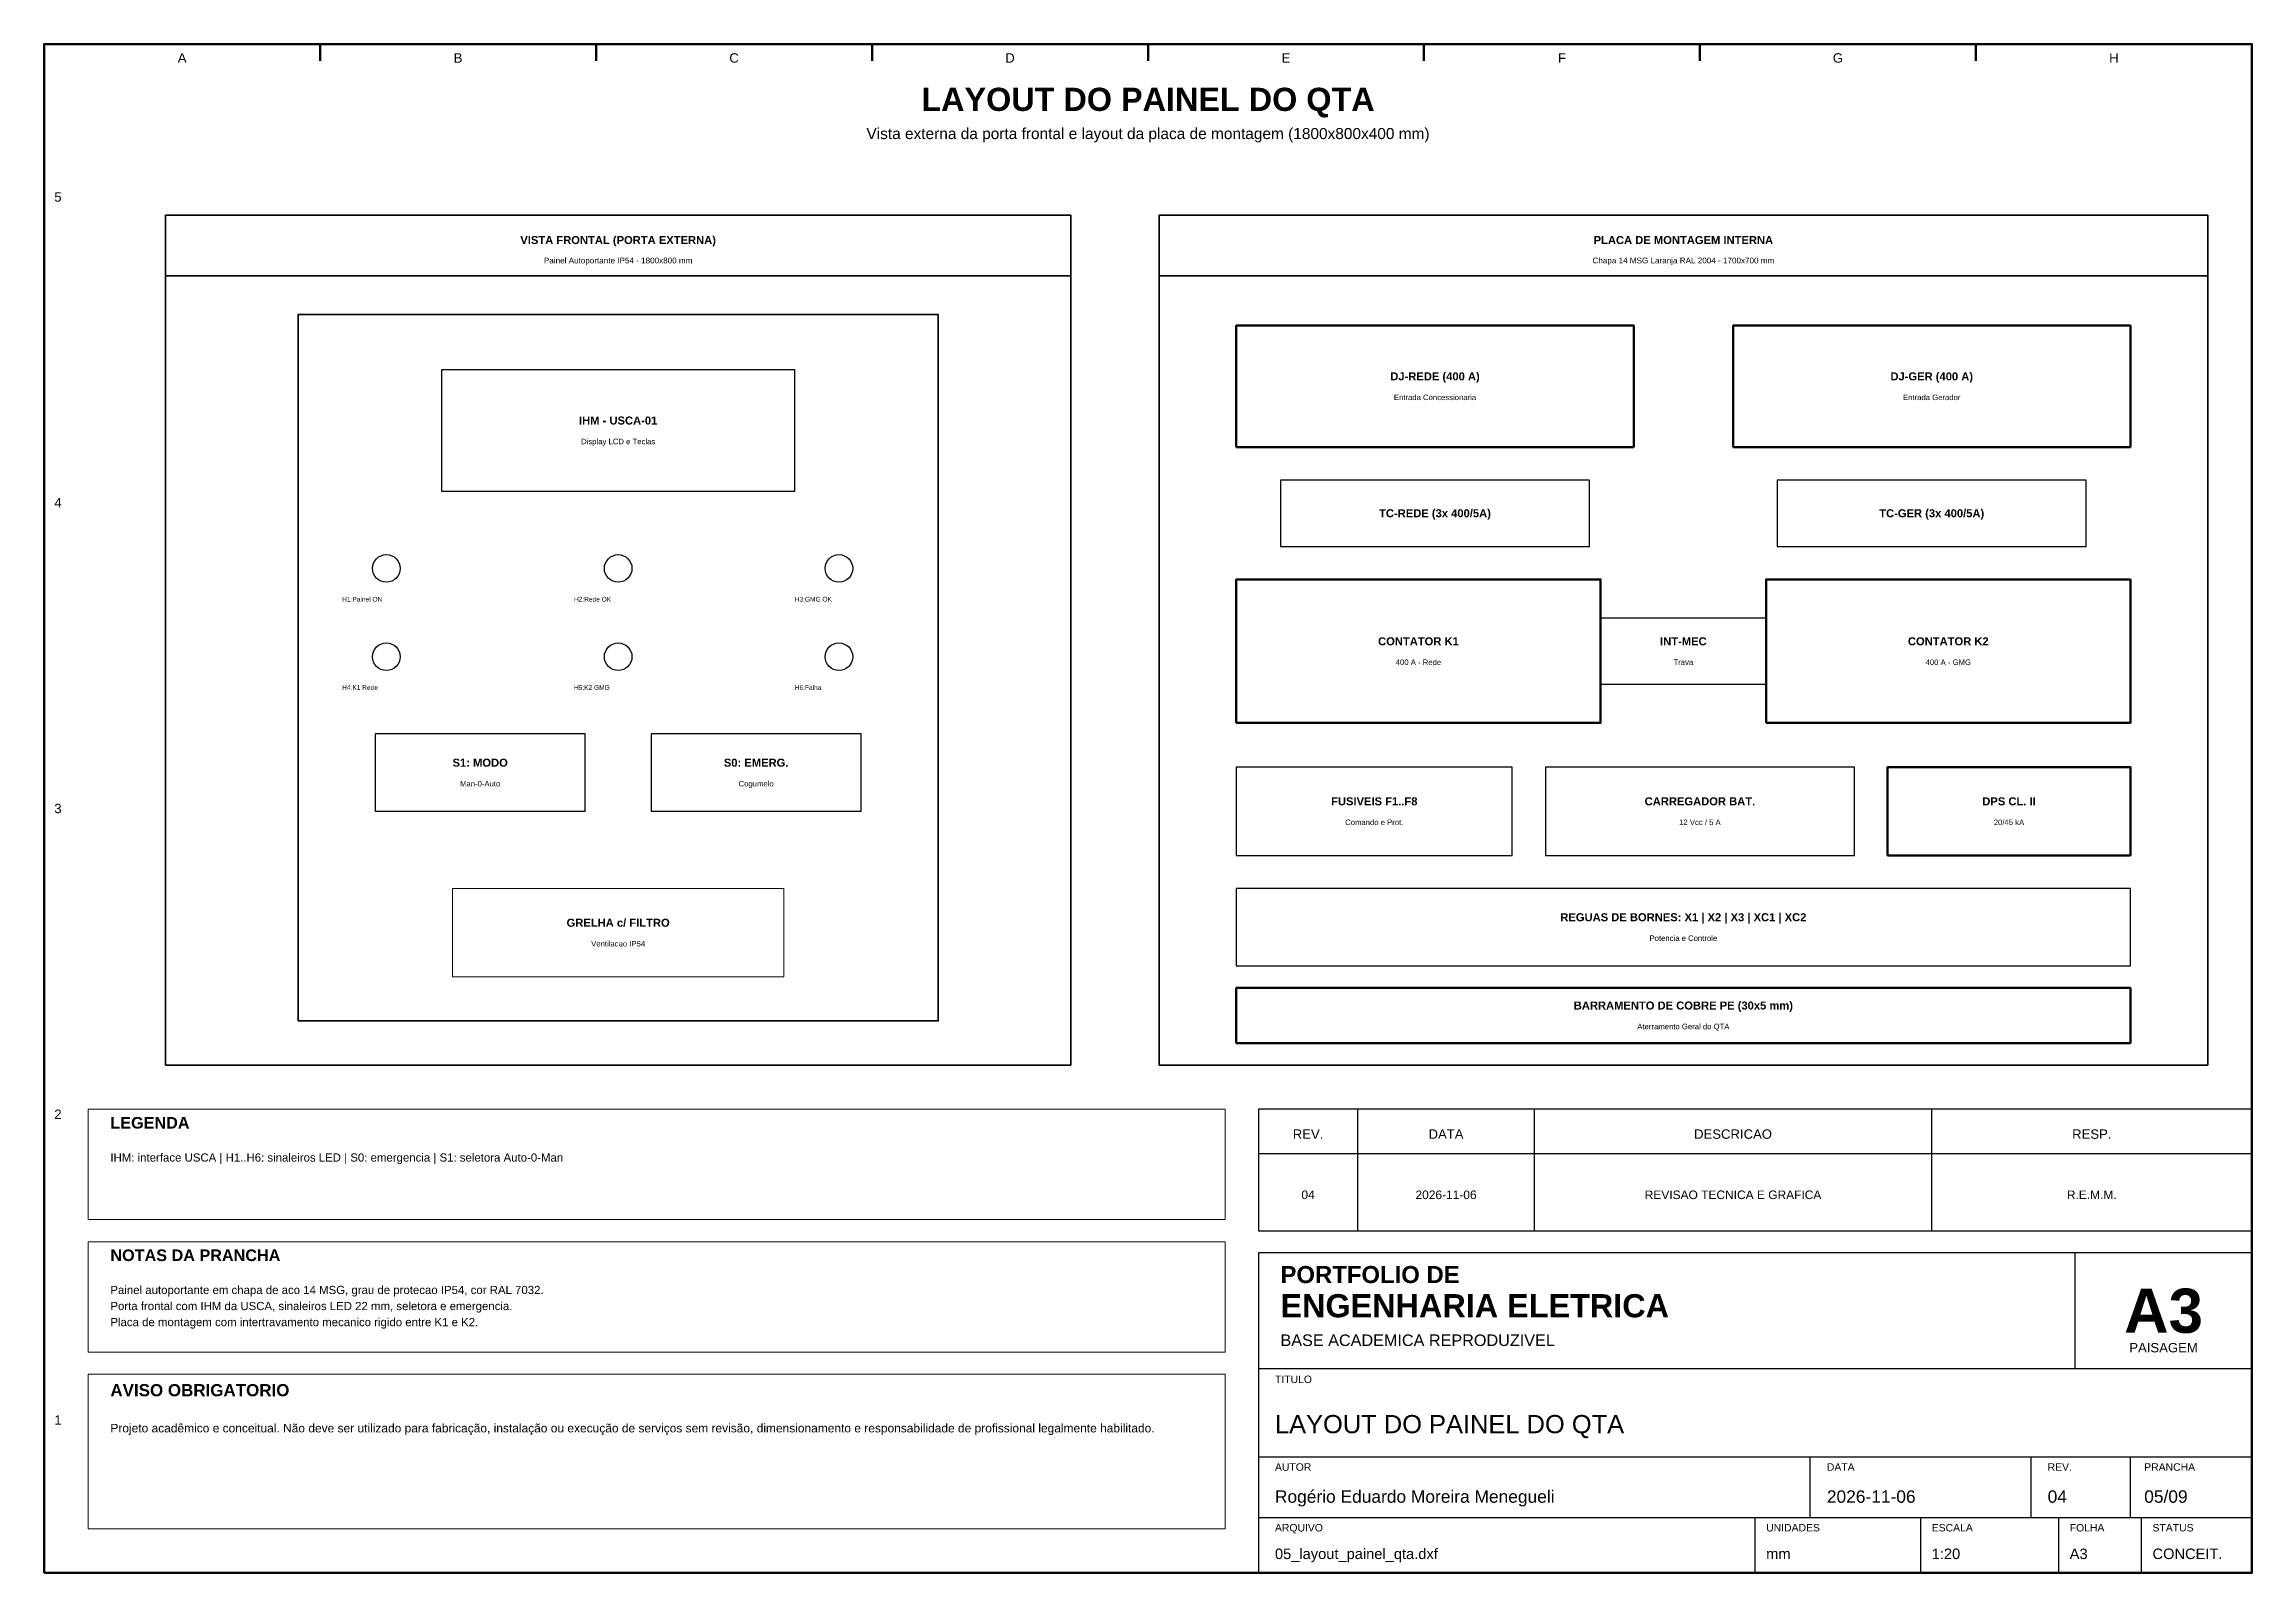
# Model space of a CAD drawing. Header units: millimetres. Extents: x 10 to 410, y 10 to 287.
import ezdxf
from ezdxf.enums import TextEntityAlignment as Align

# ---------------------------------------------------------------- set-up
doc = ezdxf.new("R2010")
doc.units = ezdxf.units.MM
for name, color, linetype, lineweight in [('00_MOLDURA', 7, 'CONTINUOUS', 50), ('01_CARIMBO', 7, 'CONTINUOUS', 25), ('02_TEXTO', 7, 'CONTINUOUS', 18), ('04_EQUIPAMENTOS', 32, 'CONTINUOUS', 35), ('05_POTENCIA', 12, 'CONTINUOUS', 50), ('06_COMANDO', 94, 'CONTINUOUS', 25), ('07_INSTRUMENTACAO', 202, 'CONTINUOUS', 25), ('09_BORNES', 145, 'CONTINUOUS', 25), ('11_ARQUITETURA', 253, 'CONTINUOUS', 18), ('12_LEGENDA', 7, 'CONTINUOUS', 18), ('13_NOTAS', 7, 'CONTINUOUS', 18)]:
    doc.layers.add(name, color=color, linetype=linetype, lineweight=lineweight)
doc.styles.add('PORTFOLIO_TEXTO', font='arial.ttf')
doc.styles.add('PORTFOLIO_TITULO', font='arialbd.ttf', dxfattribs={"width": 0.92})

# ---------------------------------------------------------------- blocks, each defined once
blk = doc.blocks.new('CARIMBO_A3')
at = {"layer": '01_CARIMBO'}
for p, q in [((148, 37), (148, 58)), ((0, 37), (180, 37)), ((0, 21), (180, 21)), ((100, 10), (100, 21)), ((140, 10), (140, 21)), ((158, 10), (158, 21)), ((0, 10), (180, 10)), ((90, 0), (90, 10)), ((120, 0), (120, 10)), ((145, 0), (145, 10)), ((160, 0), (160, 10))]:
    blk.add_line(p, q, dxfattribs=at)
blk.add_lwpolyline([(0, 0), (180, 0), (180, 58), (0, 58)], close=True, dxfattribs=at)
at = {"layer": '01_CARIMBO', "style": 'PORTFOLIO_TEXTO'}
for s, p in [('TITULO', (3, 34.4)), ('AUTOR', (3, 18.5)), ('DATA', (103, 18.5)), ('REV.', (143, 18.5)), ('PRANCHA', (160.5, 18.5)), ('ARQUIVO', (3, 7.5)), ('UNIDADES', (92, 7.5)), ('ESCALA', (122, 7.5)), ('FOLHA', (147, 7.5)), ('STATUS', (162, 7.5))]:
    blk.add_text(s, height=1.35, dxfattribs=at).set_placement(p)
at = {"layer": '02_TEXTO'}
for s, height, style, p in [('PORTFOLIO DE', 3.1, 'PORTFOLIO_TITULO', (4, 52.5)), ('ENGENHARIA ELETRICA', 4.2, 'PORTFOLIO_TITULO', (4, 46.3)), ('BASE ACADEMICA REPRODUZIVEL', 2.1, 'PORTFOLIO_TEXTO', (4, 41.1))]:
    blk.add_text(s, height=height, dxfattribs=dict(at, style=style)).set_placement(p)
for s, height, style, p in [('A3', 8, 'PORTFOLIO_TITULO', (164, 47.5)), ('PAISAGEM', 1.7, 'PORTFOLIO_TEXTO', (164, 40.8))]:
    blk.add_text(s, height=height, dxfattribs=dict(at, style=style)).set_placement(p, align=Align.MIDDLE_CENTER)
at = {"layer": '02_TEXTO', "style": 'PORTFOLIO_TEXTO'}
for tag, p, height in [('TITULO', (3, 25.3), 3.3), ('AUTOR', (3, 12.7), 2.25), ('DATA', (103, 12.7), 2.25), ('REVISAO', (143, 12.7), 2.25), ('PRANCHA', (160.5, 12.7), 2.25), ('ARQUIVO', (3, 2.5), 1.9), ('UNIDADES', (92, 2.5), 1.9), ('ESCALA', (122, 2.5), 1.9), ('FOLHA', (147, 2.5), 1.9), ('STATUS', (162, 2.5), 1.9)]:
    blk.add_attdef(tag, p, '', height=height, dxfattribs=at)

msp = doc.modelspace()

# ---------------------------------------------------------------- linework, layer by layer
at = {"layer": '00_MOLDURA'}
for p, q in [((60, 287), (60, 284)), ((110, 287), (110, 284)), ((160, 287), (160, 284)), ((210, 287), (210, 284)), ((260, 287), (260, 284)), ((310, 287), (310, 284)), ((360, 287), (360, 284))]:
    msp.add_line(p, q, dxfattribs=at)
msp.add_lwpolyline([(10, 10), (410, 10), (410, 287), (10, 287)], close=True, dxfattribs=at)
at = {"layer": '01_CARIMBO'}
for p, q in [((248, 72), (248, 94)), ((280, 72), (280, 94)), ((352, 72), (352, 94)), ((230, 86), (410, 86))]:
    msp.add_line(p, q, dxfattribs=at)
msp.add_lwpolyline([(230, 72), (410, 72), (410, 94), (230, 94)], close=True, dxfattribs=at)
at = {"layer": '04_EQUIPAMENTOS'}
for p, q in [((32, 245), (196, 245)), ((212, 245), (402, 245))]:
    msp.add_line(p, q, dxfattribs=at)
for points in [[(32, 102), (196, 102), (196, 256), (32, 256)], [(212, 102), (402, 102), (402, 256), (212, 256)], [(56, 110), (172, 110), (172, 238), (56, 238)]]:
    msp.add_lwpolyline(points, close=True, dxfattribs=at)
at = {"layer": '05_POTENCIA'}
for points in [[(226, 214), (298, 214), (298, 236), (226, 236)], [(316, 214), (388, 214), (388, 236), (316, 236)], [(226, 164), (292, 164), (292, 190), (226, 190)], [(322, 164), (388, 164), (388, 190), (322, 190)], [(344, 140), (388, 140), (388, 156), (344, 156)], [(226, 106), (388, 106), (388, 116), (226, 116)]]:
    msp.add_lwpolyline(points, close=True, dxfattribs=at)
at = {"layer": '06_COMANDO'}
for points in [[(82, 206), (146, 206), (146, 228), (82, 228)], [(292, 171), (322, 171), (322, 183), (292, 183)], [(70, 148), (108, 148), (108, 162), (70, 162)], [(120, 148), (158, 148), (158, 162), (120, 162)], [(226, 140), (276, 140), (276, 156), (226, 156)], [(282, 140), (338, 140), (338, 156), (282, 156)]]:
    msp.add_lwpolyline(points, close=True, dxfattribs=at)
for centre in [(72, 192), (114, 192), (154, 192), (72, 176), (114, 176), (154, 176)]:
    msp.add_circle(centre, 2.5, dxfattribs=at)
at = {"layer": '07_INSTRUMENTACAO'}
for points in [[(234, 196), (290, 196), (290, 208), (234, 208)], [(324, 196), (380, 196), (380, 208), (324, 208)]]:
    msp.add_lwpolyline(points, close=True, dxfattribs=at)
at = {"layer": '09_BORNES'}
msp.add_lwpolyline([(226, 120), (388, 120), (388, 134), (226, 134)], close=True, dxfattribs=at)
at = {"layer": '11_ARQUITETURA'}
msp.add_lwpolyline([(84, 118), (144, 118), (144, 134), (84, 134)], close=True, dxfattribs=at)
at = {"layer": '12_LEGENDA'}
msp.add_lwpolyline([(18, 74), (224, 74), (224, 94), (18, 94)], close=True, dxfattribs=at)
at = {"layer": '13_NOTAS'}
for points in [[(18, 50), (224, 50), (224, 70), (18, 70)], [(18, 18), (224, 18), (224, 46), (18, 46)]]:
    msp.add_lwpolyline(points, close=True, dxfattribs=at)

# ---------------------------------------------------------------- block references
at = {"layer": '01_CARIMBO'}
msp.add_blockref('CARIMBO_A3', (230, 10), dxfattribs=at).add_auto_attribs({'TITULO': 'LAYOUT DO PAINEL DO QTA', 'AUTOR': 'Rogério Eduardo Moreira Menegueli', 'DATA': '2026-11-06', 'REVISAO': '04', 'PRANCHA': '05/09', 'ARQUIVO': '05_layout_painel_qta.dxf', 'UNIDADES': 'mm', 'ESCALA': '1:20', 'FOLHA': 'A3', 'STATUS': 'CONCEIT.'})

# ---------------------------------------------------------------- texts
at = {"layer": '00_MOLDURA', "style": 'PORTFOLIO_TEXTO'}
for s, p in [('A', (35, 284.5)), ('B', (85, 284.5)), ('C', (135, 284.5)), ('D', (185, 284.5)), ('E', (235, 284.5)), ('F', (285, 284.5)), ('G', (335, 284.5)), ('H', (385, 284.5)), ('5', (12.5, 259.3)), ('4', (12.5, 203.9)), ('3', (12.5, 148.5)), ('2', (12.5, 93.1)), ('1', (12.5, 37.7))]:
    msp.add_text(s, height=1.7, dxfattribs=at).set_placement(p, align=Align.MIDDLE_CENTER)
at = {"layer": '01_CARIMBO', "style": 'PORTFOLIO_TEXTO'}
for s, p in [('REV.', (239, 89.5)), ('DATA', (264, 89.5)), ('DESCRICAO', (316, 89.5)), ('RESP.', (381, 89.5))]:
    msp.add_text(s, height=1.7, dxfattribs=at).set_placement(p, align=Align.MIDDLE_CENTER)
at = {"layer": '02_TEXTO'}
for s, height, style, p in [('LAYOUT DO PAINEL DO QTA', 4.2, 'PORTFOLIO_TITULO', (210, 277)), ('Vista externa da porta frontal e layout da placa de montagem (1800x800x400 mm)', 2, 'PORTFOLIO_TEXTO', (210, 270.8)), ('Painel Autoportante IP54 - 1800x800 mm', 1.05, 'PORTFOLIO_TEXTO', (114, 247.8)), ('Chapa 14 MSG Laranja RAL 2004 - 1700x700 mm', 1.05, 'PORTFOLIO_TEXTO', (307, 247.8)), ('Entrada Concessionaria', 1, 'PORTFOLIO_TEXTO', (262, 223)), ('Entrada Gerador', 1, 'PORTFOLIO_TEXTO', (352, 223)), ('Display LCD e Teclas', 1, 'PORTFOLIO_TEXTO', (114, 215)), ('400 A - Rede', 1, 'PORTFOLIO_TEXTO', (259, 175)), ('Trava', 1, 'PORTFOLIO_TEXTO', (307, 175)), ('400 A - GMG', 1, 'PORTFOLIO_TEXTO', (355, 175)), ('Man-0-Auto', 1, 'PORTFOLIO_TEXTO', (89, 153)), ('Cogumelo', 1, 'PORTFOLIO_TEXTO', (139, 153)), ('Comando e Prot.', 1, 'PORTFOLIO_TEXTO', (251, 146)), ('12 Vcc / 5 A', 1, 'PORTFOLIO_TEXTO', (310, 146)), ('20/45 kA', 1, 'PORTFOLIO_TEXTO', (366, 146)), ('Ventilacao IP54', 1, 'PORTFOLIO_TEXTO', (114, 124)), ('Potencia e Controle', 1, 'PORTFOLIO_TEXTO', (307, 125)), ('Aterramento Geral do QTA', 1, 'PORTFOLIO_TEXTO', (307, 109)), ('04', 1.55, 'PORTFOLIO_TEXTO', (239, 78.5)), ('2026-11-06', 1.55, 'PORTFOLIO_TEXTO', (264, 78.5)), ('REVISAO TECNICA E GRAFICA', 1.55, 'PORTFOLIO_TEXTO', (316, 78.5)), ('R.E.M.M.', 1.55, 'PORTFOLIO_TEXTO', (381, 78.5))]:
    msp.add_text(s, height=height, dxfattribs=dict(at, style=style)).set_placement(p, align=Align.MIDDLE_CENTER)
at = {"layer": '02_TEXTO', "style": 'PORTFOLIO_TEXTO'}
for s, p in [('H1:Painel ON', (64, 186)), ('H2:Rede OK', (106, 186)), ('H3:GMG OK', (146, 186)), ('H4:K1 Rede', (64, 170)), ('H5:K2 GMG', (106, 170)), ('H6:Falha', (146, 170))]:
    msp.add_text(s, height=0.85, dxfattribs=at).set_placement(p)
at = {"layer": '04_EQUIPAMENTOS', "style": 'PORTFOLIO_TITULO'}
for s, p in [('VISTA FRONTAL (PORTA EXTERNA)', (114, 251.5)), ('PLACA DE MONTAGEM INTERNA', (307, 251.5))]:
    msp.add_text(s, height=1.45, dxfattribs=at).set_placement(p, align=Align.MIDDLE_CENTER)
at = {"layer": '05_POTENCIA', "style": 'PORTFOLIO_TITULO'}
for s, p in [('DJ-REDE (400 A)', (262, 226.8)), ('DJ-GER (400 A)', (352, 226.8)), ('CONTATOR K1', (259, 178.8)), ('CONTATOR K2', (355, 178.8)), ('DPS CL. II', (366, 149.8)), ('BARRAMENTO DE COBRE PE (30x5 mm)', (307, 112.8))]:
    msp.add_text(s, height=1.45, dxfattribs=at).set_placement(p, align=Align.MIDDLE_CENTER)
at = {"layer": '06_COMANDO', "style": 'PORTFOLIO_TITULO'}
for s, p in [('IHM - USCA-01', (114, 218.8)), ('INT-MEC', (307, 178.8)), ('S1: MODO', (89, 156.8)), ('S0: EMERG.', (139, 156.8)), ('FUSIVEIS F1..F8', (251, 149.8)), ('CARREGADOR BAT.', (310, 149.8))]:
    msp.add_text(s, height=1.45, dxfattribs=at).set_placement(p, align=Align.MIDDLE_CENTER)
at = {"layer": '07_INSTRUMENTACAO', "style": 'PORTFOLIO_TITULO'}
for s, p in [('TC-REDE (3x 400/5A)', (262, 202)), ('TC-GER (3x 400/5A)', (352, 202))]:
    msp.add_text(s, height=1.45, dxfattribs=at).set_placement(p, align=Align.MIDDLE_CENTER)
at = {"layer": '09_BORNES', "style": 'PORTFOLIO_TITULO'}
msp.add_text('REGUAS DE BORNES: X1 | X2 | X3 | XC1 | XC2', height=1.45, dxfattribs=at).set_placement((307, 128.8), align=Align.MIDDLE_CENTER)
at = {"layer": '11_ARQUITETURA', "style": 'PORTFOLIO_TITULO'}
msp.add_text('GRELHA c/ FILTRO', height=1.45, dxfattribs=at).set_placement((114, 127.8), align=Align.MIDDLE_CENTER)
at = {"layer": '12_LEGENDA', "style": 'PORTFOLIO_TITULO'}
msp.add_text('LEGENDA', height=2.1, dxfattribs=at).set_placement((22, 90.5))
at = {"layer": '12_LEGENDA', "insert": (22, 86), "char_height": 1.48, "width": 198, "attachment_point": 1, "line_spacing_factor": 1.18, "style": 'PORTFOLIO_TEXTO'}
msp.add_mtext('IHM: interface USCA | H1..H6: sinaleiros LED | S0: emergencia | S1: seletora Auto-0-Man', dxfattribs=at)
at = {"layer": '13_NOTAS', "style": 'PORTFOLIO_TITULO'}
for s, height, p in [('NOTAS DA PRANCHA', 2.1, (22, 66.5)), ('AVISO OBRIGATORIO', 2.2, (22, 42))]:
    msp.add_text(s, height=height, dxfattribs=at).set_placement(p)
at = {"layer": '13_NOTAS', "width": 198, "attachment_point": 1, "line_spacing_factor": 1.18, "style": 'PORTFOLIO_TEXTO'}
for s, insert, char_height in [('Painel autoportante em chapa de aco 14 MSG, grau de protecao IP54, cor RAL 7032.\\PPorta frontal com IHM da USCA, sinaleiros LED 22 mm, seletora e emergencia.\\PPlaca de montagem com intertravamento mecanico rigido entre K1 e K2.', (22, 62), 1.48), ('Projeto acadêmico e conceitual. Não deve ser utilizado para fabricação, instalação ou execução de serviços sem revisão, dimensionamento e responsabilidade de profissional legalmente habilitado.', (22, 37), 1.55)]:
    msp.add_mtext(s, dxfattribs=dict(at, insert=insert, char_height=char_height))

doc.saveas('drawing.dxf')
